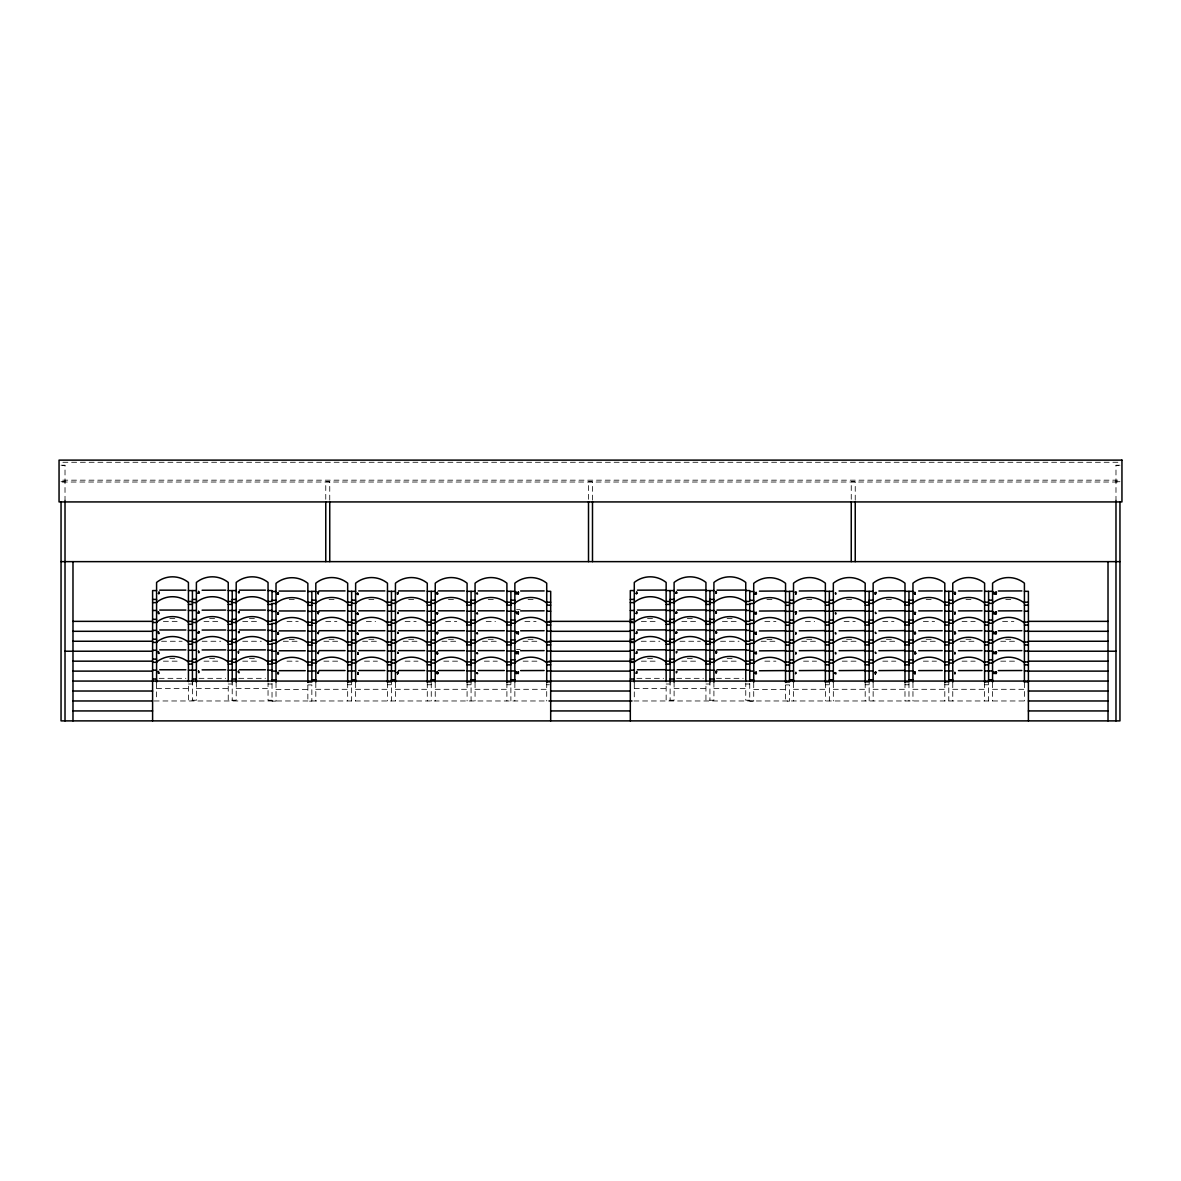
<?xml version="1.0" encoding="UTF-8"?>
<svg xmlns="http://www.w3.org/2000/svg" width="1181" height="1181" viewBox="0 0 1181 1181"><rect width="100%" height="100%" fill="white"/><g stroke="black" fill="none" stroke-linecap="round" stroke-linejoin="round"><path stroke-width="0.75" stroke-dasharray="5 3.75" d="M62.888 462.273L1118.112 462.273M61.043 465.225L65.014 465.225L65.014 499.873M1119.957 465.225L1115.986 465.225L1115.986 499.873M62.372 465.535L65.014 465.535M1115.986 465.535L1118.628 465.535M62.741 480.18L1118.259 480.18M61.043 481.715L65.014 481.715M1115.986 481.715L1119.957 481.715M62.372 482.025L1119.957 482.025M289.227 599.608L294.645 599.608M329.041 599.461L334.444 599.461M368.841 599.461L374.259 599.461M408.656 599.461L414.059 599.461M448.455 599.461L453.873 599.461M488.27 599.461L493.688 599.461M528.084 599.461L533.487 599.461M766.941 599.608L772.344 599.608M806.741 599.461L812.159 599.461M846.556 599.461L851.959 599.461M886.355 599.461L891.773 599.461M926.17 599.461L931.588 599.461M965.984 599.461L971.387 599.461M1005.784 599.461L1011.202 599.461M516.628 609.691L520.171 609.691M169.798 618.623L175.216 618.623M209.613 618.623L215.016 618.623M249.412 618.623L254.83 618.623M647.513 618.623L652.916 618.623M687.312 618.623L692.73 618.623M727.127 618.623L732.545 618.623M163.391 621.354L180.25 621.354M203.973 621.354L220.788 621.354M242.725 621.354L259.495 621.354M286.998 621.354L298.202 621.354M325.749 621.354L336.895 621.354M366.331 621.354L375.602 621.354M405.083 621.354L416.155 621.354M445.636 621.354L456.737 621.354M486.188 621.354L495.489 621.354M524.895 621.354L536.071 621.354M641.372 621.354L657.95 621.354M681.821 621.354L698.502 621.354M722.418 621.354L739.04 621.354M764.845 621.354L775.917 621.354M805.398 621.354L814.669 621.354M844.105 621.354L855.251 621.354M882.798 621.354L894.002 621.354M923.35 621.354L934.584 621.354M962.057 621.354L975.181 621.354M1002.595 621.354L1013.918 621.354M329.041 639.275L334.444 639.275M368.841 639.275L374.259 639.275M408.656 639.275L414.059 639.275M448.455 639.275L453.873 639.275M488.27 639.275L493.688 639.275M528.084 639.275L533.487 639.275M806.741 639.275L812.159 639.275M846.556 639.275L851.959 639.275M886.355 639.275L891.773 639.275M926.17 639.275L931.588 639.275M965.984 639.275L971.387 639.275M1005.784 639.275L1011.202 639.275M289.227 639.423L294.645 639.423M766.941 639.423L772.344 639.423M161.546 641.253L182.095 641.253M202.128 641.253L220.788 641.253M242.725 641.253L261.341 641.253M283.307 641.253L300.048 641.253M323.904 641.253L338.74 641.253M362.641 641.253L379.293 641.253M403.238 641.253L419.845 641.253M441.96 641.253L458.582 641.253M482.498 641.253L499.179 641.253M523.05 641.253L539.628 641.253M641.239 641.253L659.795 641.253M679.976 641.253L700.348 641.253M720.572 641.253L739.04 641.253M761.155 641.253L777.762 641.253M801.707 641.253L818.359 641.253M842.26 641.253L857.096 641.253M880.952 641.253L897.693 641.253M921.505 641.253L938.275 641.253M960.212 641.253L977.027 641.253M1000.75 641.253L1017.609 641.253M516.628 649.491L520.171 649.491M169.798 658.422L175.216 658.422M209.613 658.422L215.016 658.422M249.412 658.422L257.532 658.422M647.513 658.422L652.916 658.422M687.312 658.422L692.73 658.422M727.127 658.422L732.545 658.422M163.391 661.168L180.25 661.168M203.973 661.168L220.788 661.168M242.725 661.168L259.495 661.168M286.998 661.168L298.202 661.168M323.904 661.168L338.74 661.168M364.486 661.168L377.448 661.168M405.083 661.168L418 661.168M443.79 661.168L458.538 661.168M484.343 661.168L497.334 661.168M523.153 661.168L537.916 661.168M641.372 661.168L657.95 661.168M681.821 661.168L698.502 661.168M722.418 661.168L739.04 661.168M764.845 661.168L775.917 661.168M803.552 661.168L816.514 661.168M842.26 661.168L857.096 661.168M882.798 661.168L895.848 661.168M923.35 661.168L936.43 661.168M962.057 661.168L975.181 661.168M1000.75 661.168L1015.763 661.168M159.155 678.337L185.86 678.337M198.969 678.337L225.66 678.337M238.769 678.337L265.474 678.337M636.869 678.337L663.56 678.337M676.669 678.337L703.374 678.337M716.483 678.337L743.189 678.337M188.429 684.006L192.414 684.006M228.243 684.006L232.214 684.006M268.043 684.006L272.029 684.006M666.143 684.006L670.114 684.006M705.943 684.006L709.929 684.006M745.757 684.006L749.743 684.006M347.672 684.759L351.643 684.759M387.471 684.759L391.457 684.759M427.286 684.759L431.257 684.759M467.085 684.759L471.071 684.759M506.9 684.759L510.886 684.759M546.714 684.759L549.357 684.759M825.371 684.759L829.357 684.759M865.186 684.759L869.157 684.759M904.986 684.759L908.971 684.759M944.8 684.759L948.786 684.759M984.614 684.759L988.586 684.759M307.857 684.906L311.843 684.906L311.843 701.13L307.857 701.13L307.857 682.736M785.557 684.906L789.543 684.906L789.543 701.13L785.557 701.13L785.557 682.736M156.586 688.553L188.429 688.553M196.386 688.553L228.243 688.553M236.2 688.553L268.043 688.553M634.286 688.553L666.143 688.553M674.1 688.553L705.943 688.553M713.915 688.553L745.757 688.553M276.014 689.453L307.857 689.453M315.814 689.305L347.672 689.305M355.629 689.305L387.471 689.305M395.443 689.305L427.286 689.305M435.243 689.305L467.085 689.305M475.057 689.305L506.9 689.305M514.857 689.305L546.714 689.305M753.714 689.453L785.557 689.453M793.529 689.305L825.371 689.305M833.328 689.305L865.186 689.305M873.143 689.305L904.986 689.305M912.957 689.305L944.8 689.305M952.757 689.305L984.614 689.305M992.571 689.305L1024.414 689.305M272.029 700.23L268.043 700.23L268.043 683.238M749.743 700.23L745.757 700.23L745.757 683.238M154.165 700.968L547.143 700.968M633.857 700.968L1026.835 700.968M1024.414 682.721L1024.414 700.968M992.571 682.721L992.571 700.968M988.586 679.075L988.586 700.968M984.614 682.721L984.614 700.968M952.757 682.721L952.757 700.968M948.786 679.075L948.786 700.968M944.8 682.721L944.8 700.968M912.957 682.721L912.957 700.968M908.971 682.721L908.971 700.968M904.986 682.721L904.986 700.968M873.143 682.721L873.143 700.968M869.157 679.075L869.157 700.968M865.186 682.721L865.186 700.968M855.236 500.124L855.236 481.715L851.25 481.715L851.25 500.124M833.328 682.721L833.328 700.968M829.357 679.075L829.357 700.968M825.371 682.721L825.371 700.968M793.529 682.721L793.529 700.968M753.714 682.736L753.714 701.13L749.743 701.13L749.743 682.884M713.915 682.219L713.915 700.23L705.943 700.23L705.943 683.238M709.929 680.153L709.929 700.23M674.1 682.219L674.1 700.23L666.143 700.23L666.143 683.238M670.114 680.153L670.114 700.23M634.286 683.105L634.286 700.23M592.493 500.124L592.493 481.715L588.507 481.715L588.507 500.124M546.714 682.721L546.714 700.968M514.857 682.721L514.857 700.968M510.886 679.075L510.886 700.968M506.9 682.721L506.9 700.968M475.057 682.721L475.057 700.968M471.071 679.075L471.071 700.968M467.085 682.721L467.085 700.968M435.243 682.721L435.243 700.968M431.257 682.721L431.257 700.968M427.286 682.721L427.286 700.968M395.443 682.721L395.443 700.968M391.457 679.075L391.457 700.968M387.471 682.721L387.471 700.968M355.629 682.721L355.629 700.968M351.643 679.075L351.643 700.968M347.672 682.721L347.672 700.968M329.75 500.124L329.75 481.715L325.764 481.715L325.764 500.124M315.814 682.721L315.814 700.968M276.014 682.736L276.014 701.13L272.029 701.13L272.029 682.884M236.2 682.219L236.2 700.23L228.243 700.23L228.243 683.238M232.214 680.153L232.214 700.23M196.386 682.219L196.386 700.23L188.429 700.23L188.429 683.238M192.414 680.153L192.414 700.23M156.586 683.105L156.586 700.23"/><path stroke-width="1.5" d="M357.681 672.712L357.799 674.336L357.828 672.373M238.547 652.857L238.444 651.159L238.4 653.123M358.005 654.2L357.799 653.359M358.005 674.1L358.197 673.2L357.902 674.336M518.341 673.421L518.429 671.649M996.114 653.418C993.251 652.148 998.506 651.632 995.79 653.492M995.745 671.959C998.654 673.391 993.191 673.259 996.129 671.959M437.162 592.611L438.048 593.748L437.206 594.087M437.162 612.511C439.745 614.725 435.169 611.153 437.221 614.15M914.965 632.219L914.965 632.972M914.965 652.133L914.965 652.872M914.965 672.033L914.965 672.771M238.326 672.078L238.99 672.845L238.562 671.399M716.026 672.078L715.981 672.875M915.142 594.043C914.581 589.216 913.991 596.213 914.965 593.305M754.836 673.406L755.456 672.535L755.456 673.495M437.162 593.467L437.25 592.272L437.221 594.25M437.162 613.367L437.206 613.987M437.162 633.267L437.162 633.754M437.162 653.182L437.162 653.654M437.162 673.081L437.162 673.569M914.965 613.219L914.965 614.002M914.965 633.119L914.965 633.917M914.965 653.019L914.965 653.816M914.965 672.919L914.965 673.716M158.475 593.526L159.051 591.799L159.081 593.526M277.845 633.946L278.229 632.219L278.45 633.946M636.19 593.526L636.766 591.799L636.78 593.526M636.19 613.441L636.766 611.699L636.943 613.544L636.16 613.456M636.19 633.341L636.766 631.614L636.943 633.459L636.16 633.356M636.19 653.241L636.766 651.513L636.943 653.359L636.16 653.27M636.19 673.155L636.766 671.413L636.943 673.259L636.16 673.17M755.545 633.946L756.106 632.219M994.609 593.792L993.782 593.91L993.767 592.094L994.52 593.763M994.668 613.81L993.782 613.81L993.812 611.979L994.52 613.662M636.16 593.718L636.869 593.571M755.53 634.138L756.298 634.005M954.824 594.058C952.727 591.991 957.186 591.961 954.942 594.205M954.824 613.958C954.706 613.175 954.13 613.057 955.03 612.289M518.179 612.053L518.282 613.869L518.429 611.935M518.37 613.677L518.179 611.906L518.179 613.869M518.179 631.953L518.282 633.784L518.429 631.835M518.179 651.853L518.282 653.684L518.429 651.75M716.232 593.202L716.232 591.651M277.756 593.128L277.151 593.866L277.756 592.921M277.756 612.821L277.756 613.78M277.756 632.721L277.756 633.695M277.756 652.635L277.756 653.595M277.756 672.535L277.756 673.362M795.566 673.583C796.26 674.071 795.846 670.188 795.566 673.672M955.016 633.843C954.883 629.945 953.953 634.876 955.03 632.204M835.469 592.921C836.266 595.933 835.188 592.936 835.646 592.744M835.469 612.821C836.237 615.832 835.262 612.88 835.646 612.659M835.469 632.736C836.34 635.865 835.041 632.691 835.543 632.558M835.469 652.635C836.222 655.957 835.085 652.443 835.646 652.458M518.341 633.606L518.179 631.805L518.179 633.784M398.248 592.478L397.096 593.01L398.292 592.434M875.948 592.478L874.796 593.01L876.051 592.404M716.173 613.146L716.188 611.522M716.173 633.046L716.188 631.422M914.965 592.419L914.965 593.157M795.787 594.073C795.994 591.799 795.61 594.25 795.787 594.235M795.787 613.972C795.964 611.669 795.654 614.238 795.787 614.135M795.787 633.887C795.787 630.27 796.038 634.138 795.787 634.049M795.787 653.787C795.684 650.273 796.112 653.934 795.787 653.949M518.429 593.94L518.429 592.035L518.179 593.822M477.272 593.128C478.659 595.696 475.028 592.36 477.272 593.29M477.272 613.042C478.704 615.493 475.057 612.481 477.272 613.205M477.272 632.942C478.704 635.378 475.042 632.425 477.272 633.105M477.272 652.842C478.925 655.115 474.969 652.517 477.272 653.004M477.272 672.757C478.866 675.045 475.013 672.402 477.272 672.919M357.799 593.659L358.374 594.574L357.799 593.807M357.799 613.559L358.374 614.474L357.799 613.721M357.799 633.459L358.374 634.374L357.799 633.621M715.981 653.123L716.188 651.336M518.282 653.536L518.179 651.72L518.179 653.684M955.03 592.39L954.691 594.191L954.868 592.227M954.824 653.772C954.189 653.536 955.267 650.51 954.942 653.92M954.824 673.672C954.204 673.657 955.222 670.306 954.942 673.82M357.902 654.289L357.799 653.521M198.497 591.548C198.511 590.751 199.19 594.013 198.629 591.401M198.497 611.448C198.511 610.651 199.19 613.913 198.629 611.3M198.497 651.262C198.629 650.82 198.999 655.248 198.629 651.115M198.497 671.162C198.541 670.823 199.087 675.074 198.629 671.015M715.981 671.207L716.823 671.561L716.173 673.037M277.815 633.961L278.539 633.976M158.461 593.556L159.095 593.556M715.981 591.445C716.587 591.637 716.527 593.231 715.981 593.408M715.981 611.359C716.513 611.61 716.542 612.939 715.981 613.323M715.981 631.259L716.852 632.676L715.863 633.06M715.981 651.159C714.83 651.75 718.299 651.218 716.173 653.123M238.311 671.959L238.4 671.059M716.011 671.959L716.114 671.207M518.179 592.006L518.179 593.969L518.37 592.198M518.179 671.62L518.179 673.583M954.942 614.105L954.971 612.142M437.25 632.086C439.923 635.629 435.464 630.078 437.221 634.049M437.25 651.986L437.25 653.964L438.048 653.462L436.881 652.074L437.221 653.964M437.354 671.9C440.129 677.112 435.494 668.003 437.221 673.864M914.965 651.986L914.935 653.964M915.098 594.25L915.172 592.611M915.098 614.15L915.541 612.334L914.537 614.076L914.581 612.26L914.965 613.057M915.098 673.864L915.054 671.9M666.143 590.072L637.415 590.16M705.943 590.072L677.215 590.16M745.757 590.072L717.029 590.16M785.557 590.972L759.442 591.135M825.371 590.81L799.257 590.987M865.186 590.81L839.056 590.987M904.986 590.81L878.871 590.987M666.143 609.972L637.415 610.06M705.943 609.972L677.215 610.06M745.757 609.972L717.029 610.06M785.557 610.872L759.442 611.035M825.371 610.725L799.257 610.887M865.186 610.725L833.328 610.725M904.986 610.725L878.871 610.887M666.143 629.872L637.415 629.975M705.943 629.872L677.215 629.975M745.757 629.872L717.029 629.975M785.557 630.772L759.442 630.949M825.371 630.624L799.257 630.802M865.186 630.624L839.056 630.802M904.986 630.624L878.871 630.802M666.143 649.786L637.415 649.875M705.943 649.786L677.215 649.875M745.757 649.786L717.029 649.875M785.557 650.672L759.442 650.849M825.371 650.524L799.257 650.701M865.186 650.524L839.056 650.701M904.986 650.524L878.871 650.701M666.143 669.686L637.415 669.775M705.943 669.686L677.215 669.775M745.757 669.686L717.029 669.775M785.557 670.587L759.442 670.749M825.371 670.439L799.257 670.601M865.186 670.439L839.056 670.601M904.986 670.439L878.871 670.601M185.83 590.16L159.701 590.16M225.645 590.16L202.113 590.234M265.459 590.16L239.33 590.16M305.259 591.061L279.129 591.061M345.073 590.913L318.944 590.913M384.873 590.913L358.744 590.913M424.688 590.913L398.558 590.913M464.502 590.913L438.372 590.913M504.302 590.913L478.172 590.913M544.116 590.913L520.585 590.987M185.83 610.06L159.701 610.06M225.645 610.06L202.113 610.149M265.459 610.06L239.33 610.06M942.202 590.913L918.685 590.987M305.259 610.961L279.129 610.961M982.016 590.913L958.485 590.987M345.073 610.813L318.944 610.813M1021.831 590.913L998.299 590.987M384.873 610.813L358.744 610.813M424.688 610.813L398.558 610.813M464.502 610.813L438.372 610.813M504.302 610.813L478.172 610.813M544.116 610.813L520.585 610.887M185.83 629.975L159.701 629.975M225.645 629.975L202.113 630.049M265.459 629.975L239.33 629.975M942.202 610.813L918.685 610.887M305.259 630.875L279.129 630.875M982.016 610.813L958.485 610.887M345.073 630.713L318.944 630.713M1021.831 610.813L998.299 610.887M384.873 630.713L358.744 630.713M424.688 630.713L398.558 630.713M464.502 630.713L438.372 630.713M504.302 630.713L478.172 630.713M544.116 630.713L520.585 630.802M185.83 649.875L159.701 649.875M225.645 649.875L202.113 649.949M265.459 649.875L239.33 649.875M942.202 630.713L918.685 630.802M305.259 650.775L279.129 650.775M982.016 630.713L958.485 630.802M345.073 650.628L318.944 650.628M1021.831 630.713L998.299 630.802M384.873 650.628L358.744 650.628M424.688 650.628L398.558 650.628M464.502 650.628L438.372 650.628M504.302 650.628L478.172 650.628M544.116 650.628L520.585 650.701M185.83 669.775L159.701 669.775M225.645 669.775L202.113 669.863M265.459 669.775L239.33 669.775M942.202 650.628L918.685 650.701M305.259 670.675L279.129 670.675M982.016 650.628L958.485 650.701M345.073 670.528L318.944 670.528M1021.831 650.628L998.299 650.701M384.873 670.528L358.744 670.528M424.688 670.528L398.558 670.528M464.502 670.528L438.372 670.528M504.302 670.528L478.172 670.528M544.116 670.528L520.585 670.601M942.202 670.528L918.685 670.601M982.016 670.528L958.485 670.601M1021.831 670.528L998.299 670.601M61.043 561.639L1119.957 561.639M156.586 590.574L152.6 590.574L152.6 720.882M188.429 590.574L196.386 590.574M228.243 590.574L236.2 590.574M268.043 590.574L272.029 590.574L272.029 601.454L268.043 601.454M634.286 590.574L630.314 590.574L630.314 720.882M666.143 590.574L674.1 590.574M705.943 590.574L713.915 590.574M745.757 590.574L749.743 590.574L749.743 601.454L745.757 601.454M315.814 591.327L311.843 591.327L311.843 650.451M347.672 591.327L355.629 591.327M387.471 591.327L395.443 591.327M427.286 591.327L435.243 591.327M467.085 591.327L475.057 591.327M506.9 591.327L514.857 591.327M546.714 591.327L550.686 591.327L550.686 720.882M793.529 591.327L789.543 591.327L789.543 650.451M825.371 591.327L833.328 591.327M865.186 591.327L873.143 591.327M904.986 591.327L912.957 591.327M944.8 591.327L952.757 591.327M984.614 591.327L992.571 591.327M1024.414 591.327L1028.4 591.327L1028.4 720.882M272.029 591.474L276.014 591.474M307.857 591.474L311.843 591.474M749.743 591.474L753.714 591.474M785.557 591.474L789.543 591.474M756.106 592.404C753.788 594.028 757.597 595.682 756.12 592.419M152.6 599.417L156.586 599.417M192.414 599.417L196.386 599.417M232.214 599.417L236.2 599.417M630.314 599.417L634.286 599.417M670.114 599.417L674.1 599.417M709.929 599.417L713.915 599.417M311.843 600.169L315.814 600.169M351.643 600.169L355.629 600.169M391.457 600.169L395.443 600.169M431.257 600.169L435.243 600.169M471.071 600.169L475.057 600.169M510.886 600.169L514.857 600.169M789.543 600.169L793.529 600.169M829.357 600.169L833.328 600.169M869.157 600.169L873.143 600.169M908.971 600.169L912.957 600.169M948.786 600.169L952.757 600.169M988.586 600.169L992.571 600.169M272.029 600.317L276.014 600.317M749.743 600.317L753.714 600.317M188.429 601.454L192.414 601.454M228.243 601.454L232.214 601.454M666.143 601.454L670.114 601.454M705.943 601.454L709.929 601.454M307.857 602.354L311.843 602.354M347.672 602.207L351.643 602.207M387.471 602.207L391.457 602.207M427.286 602.207L431.257 602.207M467.085 602.207L471.071 602.207M506.9 602.207L510.886 602.207M546.714 602.207L550.686 602.207M785.557 602.354L789.543 602.354M825.371 602.207L829.357 602.207M865.186 602.207L869.157 602.207M904.986 602.207L908.971 602.207M944.8 602.207L948.786 602.207M984.614 602.207L988.586 602.207M1024.414 602.207L1028.4 602.207M152.6 602.605L156.586 602.605M192.414 602.605L196.386 602.605M232.214 602.605L236.2 602.605M630.314 602.605L634.286 602.605M670.114 602.605L674.1 602.605M709.929 602.605L713.915 602.605M311.843 603.358L315.814 603.358M351.643 603.358L355.629 603.358M391.457 603.358L395.443 603.358M431.257 603.358L435.243 603.358M471.071 603.358L475.057 603.358M510.886 603.358L514.857 603.358M789.543 603.358L793.529 603.358M829.357 603.358L833.328 603.358M869.157 603.358L873.143 603.358M908.971 603.358L912.957 603.358M948.786 603.358L952.757 603.358M988.586 603.358L992.571 603.358M276.014 603.506L272.029 603.506L272.029 621.354L268.043 621.354M753.714 603.506L749.743 603.506L749.743 621.354L745.757 621.354M188.429 604.392L192.414 604.392M228.243 604.392L232.214 604.392M268.043 604.392L272.029 604.392M666.143 604.392L670.114 604.392M705.943 604.392L709.929 604.392M745.757 604.392L749.743 604.392M307.857 605.292L311.843 605.292M347.672 605.144L351.643 605.144M387.471 605.144L391.457 605.144M427.286 605.144L431.257 605.144M467.085 605.144L471.071 605.144M506.9 605.144L510.886 605.144M546.714 605.144L550.686 605.144M785.557 605.292L789.543 605.292M825.371 605.144L829.357 605.144M865.186 605.144L869.157 605.144M904.986 605.144L908.971 605.144M944.8 605.144L948.786 605.144M984.614 605.144L988.586 605.144M1024.414 605.144L1028.4 605.144M152.6 610.474L156.586 610.474M188.429 610.474L196.386 610.474M228.243 610.474L236.2 610.474M268.043 610.474L272.029 610.474M630.314 610.474L634.286 610.474M666.143 610.474L674.1 610.474M705.943 610.474L713.915 610.474M745.757 610.474L749.743 610.474M311.843 611.227L315.814 611.227M347.672 611.227L355.629 611.227M387.471 611.227L395.443 611.227M427.286 611.227L435.243 611.227M467.085 611.227L475.057 611.227M506.9 611.227L514.857 611.227M546.714 611.227L550.686 611.227M789.543 611.227L793.529 611.227M825.371 611.227L833.328 611.227M865.186 611.227L873.143 611.227M904.986 611.227L912.957 611.227M944.8 611.227L952.757 611.227M984.614 611.227L992.571 611.227M1024.414 611.227L1028.4 611.227M272.029 611.374L276.014 611.374M307.857 611.374L311.843 611.374M749.743 611.374L753.714 611.374M785.557 611.374L789.543 611.374M756.106 612.319C753.995 613.5 757.434 615.862 756.12 612.319M152.6 619.331L156.586 619.331M192.414 619.331L196.386 619.331M232.214 619.331L236.2 619.331M630.314 619.331L634.286 619.331M670.114 619.331L674.1 619.331M709.929 619.331L713.915 619.331M311.843 620.069L315.814 620.069M351.643 620.069L355.629 620.069M391.457 620.069L395.443 620.069M431.257 620.069L435.243 620.069M471.071 620.069L475.057 620.069M510.886 620.069L514.857 620.069M789.543 620.069L793.529 620.069M829.357 620.069L833.328 620.069M869.157 620.069L873.143 620.069M908.971 620.069L912.957 620.069M948.786 620.069L952.757 620.069M988.586 620.069L992.571 620.069M272.029 620.217L276.014 620.217M749.743 620.217L753.714 620.217M72.986 621.354L152.6 621.354M188.429 621.354L192.414 621.354M228.243 621.354L232.214 621.354M548.988 621.354L632.012 621.354M666.143 621.354L670.114 621.354M705.943 621.354L709.929 621.354M1028.4 621.354L1108.014 621.354M307.857 622.254L311.843 622.254M347.672 622.107L351.643 622.107M387.471 622.107L391.457 622.107M427.286 622.107L431.257 622.107M467.085 622.107L471.071 622.107M506.9 622.107L510.886 622.107M546.714 622.107L550.686 622.107M785.557 622.254L789.543 622.254M825.371 622.107L829.357 622.107M865.186 622.107L869.157 622.107M904.986 622.107L908.971 622.107M944.8 622.107L948.786 622.107M984.614 622.107L988.586 622.107M1024.414 622.107L1028.4 622.107M152.6 622.505L156.586 622.505M192.414 622.505L196.386 622.505M232.214 622.505L236.2 622.505M630.314 622.505L634.286 622.505M670.114 622.505L674.1 622.505M709.929 622.505L713.915 622.505M311.843 623.258L315.814 623.258M351.643 623.258L355.629 623.258M391.457 623.258L395.443 623.258M431.257 623.258L435.243 623.258M471.071 623.258L475.057 623.258M510.886 623.258L514.857 623.258M789.543 623.258L793.529 623.258M829.357 623.258L833.328 623.258M869.157 623.258L873.143 623.258M908.971 623.258L912.957 623.258M948.786 623.258L952.757 623.258M988.586 623.258L992.571 623.258M276.014 623.406L272.029 623.406L272.029 641.268L268.043 641.268M753.714 623.406L749.743 623.406L749.743 641.268L745.757 641.268M188.429 624.291L192.414 624.291M228.243 624.291L232.214 624.291M268.043 624.291L272.029 624.291M666.143 624.291L670.114 624.291M705.943 624.291L709.929 624.291M745.757 624.291L749.743 624.291M307.857 625.192L311.843 625.192M347.672 625.044L351.643 625.044M387.471 625.044L391.457 625.044M427.286 625.044L431.257 625.044M467.085 625.044L471.071 625.044M506.9 625.044L510.886 625.044M546.714 625.044L550.686 625.044M785.557 625.192L789.543 625.192M825.371 625.044L829.357 625.044M865.186 625.044L869.157 625.044M904.986 625.044L908.971 625.044M944.8 625.044L948.786 625.044M984.614 625.044L988.586 625.044M1024.414 625.044L1028.4 625.044M152.6 630.388L156.586 630.388M188.429 630.388L196.386 630.388M228.243 630.388L236.2 630.388M268.043 630.388L272.029 630.388M630.314 630.388L634.286 630.388M666.143 630.388L674.1 630.388M705.943 630.388L713.915 630.388M745.757 630.388L749.743 630.388M311.843 631.126L315.814 631.126M347.672 631.126L355.629 631.126M387.471 631.126L395.443 631.126M427.286 631.126L435.243 631.126M467.085 631.126L475.057 631.126M506.9 631.126L514.857 631.126M546.714 631.126L550.686 631.126M789.543 631.126L793.529 631.126M825.371 631.126L833.328 631.126M865.186 631.126L873.143 631.126M904.986 631.126L912.957 631.126M944.8 631.126L952.757 631.126M984.614 631.126L992.571 631.126M1024.414 631.126L1028.4 631.126M72.986 631.304L152.6 631.304M272.029 631.274L276.014 631.274M307.857 631.274L311.843 631.274M550.686 631.304L630.314 631.304M749.743 631.274L753.714 631.274M785.557 631.274L789.543 631.274M1028.4 631.304L1108.014 631.304M152.6 639.231L156.586 639.231M192.414 639.231L196.386 639.231M232.214 639.231L236.2 639.231M630.314 639.231L634.286 639.231M670.114 639.231L674.1 639.231M709.929 639.231L713.915 639.231M311.843 639.969L315.814 639.969M351.643 639.969L355.629 639.969M391.457 639.969L395.443 639.969M431.257 639.969L435.243 639.969M471.071 639.969L475.057 639.969M510.886 639.969L514.857 639.969M789.543 639.969L793.529 639.969M829.357 639.969L833.328 639.969M869.157 639.969L873.143 639.969M908.971 639.969L912.957 639.969M948.786 639.969L952.757 639.969M988.586 639.969L992.571 639.969M272.029 640.132L276.014 640.132M749.743 640.132L753.714 640.132M72.986 641.253L152.6 641.253M188.429 641.268L192.414 641.268M228.243 641.268L232.214 641.268M548.988 641.253L632.012 641.253M666.143 641.268L670.114 641.268M705.943 641.268L709.929 641.268M1028.4 641.253L1108.014 641.253M347.672 642.006L351.643 642.006M387.471 642.006L391.457 642.006M427.286 642.006L431.257 642.006M467.085 642.006L471.071 642.006M506.9 642.006L510.886 642.006M546.714 642.006L550.686 642.006M825.371 642.006L829.357 642.006M865.186 642.006L869.157 642.006M904.986 642.006L908.971 642.006M944.8 642.006L948.786 642.006M984.614 642.006L988.586 642.006M1024.414 642.006L1028.4 642.006M307.857 642.154L311.843 642.154M785.557 642.154L789.543 642.154M152.6 642.42L156.586 642.42M192.414 642.42L196.386 642.42M232.214 642.42L236.2 642.42M630.314 642.42L634.286 642.42M670.114 642.42L674.1 642.42M709.929 642.42L713.915 642.42M311.843 643.158L315.814 643.158M351.643 643.158L355.629 643.158M391.457 643.158L395.443 643.158M431.257 643.158L435.243 643.158M471.071 643.158L475.057 643.158M510.886 643.158L514.857 643.158M789.543 643.158L793.529 643.158M829.357 643.158L833.328 643.158M869.157 643.158L873.143 643.158M908.971 643.158L912.957 643.158M948.786 643.158L952.757 643.158M988.586 643.158L992.571 643.158M276.014 643.305L272.029 643.305L272.029 681.068M753.714 643.305L749.743 643.305L749.743 681.068M188.429 644.206L192.414 644.206M228.243 644.206L232.214 644.206M268.043 644.206L272.029 644.206M666.143 644.206L670.114 644.206M705.943 644.206L709.929 644.206M745.757 644.206L749.743 644.206M347.672 644.944L351.643 644.944M387.471 644.944L391.457 644.944M427.286 644.944L431.257 644.944M467.085 644.944L471.071 644.944M506.9 644.944L510.886 644.944M546.714 644.944L550.686 644.944M825.371 644.944L829.357 644.944M865.186 644.944L869.157 644.944M904.986 644.944L908.971 644.944M944.8 644.944L948.786 644.944M984.614 644.944L988.586 644.944M1024.414 644.944L1028.4 644.944M307.857 645.092L311.843 645.092M785.557 645.092L789.543 645.092M152.6 650.288L156.586 650.288M188.429 650.288L196.386 650.288M228.243 650.288L236.2 650.288M268.043 650.288L272.029 650.288M630.314 650.288L634.286 650.288M666.143 650.288L674.1 650.288M705.943 650.288L713.915 650.288M745.757 650.288L749.743 650.288M315.814 651.041L311.843 651.041L311.843 681.968L307.857 681.968M347.672 651.041L355.629 651.041M387.471 651.041L395.443 651.041M427.286 651.041L435.243 651.041M467.085 651.041L475.057 651.041M506.9 651.041L514.857 651.041M546.714 651.041L550.686 651.041M793.529 651.041L789.543 651.041L789.543 681.968L785.557 681.968M825.371 651.041L833.328 651.041M865.186 651.041L873.143 651.041M904.986 651.041L912.957 651.041M944.8 651.041L952.757 651.041M984.614 651.041L992.571 651.041M1024.414 651.041L1028.4 651.041M65.014 651.218L152.6 651.218M272.029 651.189L276.014 651.189M307.857 651.189L311.843 651.189M550.686 651.218L630.314 651.218M749.743 651.189L753.714 651.189M785.557 651.189L789.543 651.189M1028.4 651.218L1115.986 651.218M756.106 652.119C753.758 653.595 757.567 655.47 756.135 652.192M152.6 659.131L156.586 659.131M192.414 659.131L196.386 659.131M232.214 659.131L236.2 659.131M630.314 659.131L634.286 659.131M670.114 659.131L674.1 659.131M709.929 659.131L713.915 659.131M311.843 659.884L315.814 659.884M351.643 659.884L355.629 659.884M391.457 659.884L395.443 659.884M431.257 659.884L435.243 659.884M471.071 659.884L475.057 659.884M510.886 659.884L514.857 659.884M789.543 659.884L793.529 659.884M829.357 659.884L833.328 659.884M869.157 659.884L873.143 659.884M908.971 659.884L912.957 659.884M948.786 659.884L952.757 659.884M988.586 659.884L992.571 659.884M272.029 660.031L276.014 660.031M749.743 660.031L753.714 660.031M72.986 661.168L152.6 661.168M188.429 661.168L192.414 661.168M228.243 661.168L232.214 661.168M268.043 661.168L272.029 661.168M548.988 661.168L632.012 661.168M666.143 661.168L670.114 661.168M705.943 661.168L709.929 661.168M745.757 661.168L749.743 661.168M1028.4 661.168L1108.014 661.168M347.672 661.921L351.643 661.921M387.471 661.921L391.457 661.921M427.286 661.921L431.257 661.921M467.085 661.921L471.071 661.921M506.9 661.921L510.886 661.921M546.714 661.921L550.686 661.921M825.371 661.921L829.357 661.921M865.186 661.921L869.157 661.921M904.986 661.921L908.971 661.921M944.8 661.921L948.786 661.921M984.614 661.921L988.586 661.921M1024.414 661.921L1028.4 661.921M307.857 662.069L311.843 662.069M785.557 662.069L789.543 662.069M152.6 662.32L156.586 662.32M192.414 662.32L196.386 662.32M232.214 662.32L236.2 662.32M630.314 662.32L634.286 662.32M670.114 662.32L674.1 662.32M709.929 662.32L713.915 662.32M311.843 663.072L315.814 663.072M351.643 663.072L355.629 663.072M391.457 663.072L395.443 663.072M431.257 663.072L435.243 663.072M471.071 663.072L475.057 663.072M510.886 663.072L514.857 663.072M789.543 663.072L793.529 663.072M829.357 663.072L833.328 663.072M869.157 663.072L873.143 663.072M908.971 663.072L912.957 663.072M948.786 663.072L952.757 663.072M988.586 663.072L992.571 663.072M272.029 663.22L276.014 663.22M749.743 663.22L753.714 663.22M188.429 664.106L192.414 664.106M228.243 664.106L232.214 664.106M268.043 664.106L272.029 664.106M666.143 664.106L670.114 664.106M705.943 664.106L709.929 664.106M745.757 664.106L749.743 664.106M347.672 664.859L351.643 664.859M387.471 664.859L391.457 664.859M427.286 664.859L431.257 664.859M467.085 664.859L471.071 664.859M506.9 664.859L510.886 664.859M546.714 664.859L550.686 664.859M825.371 664.859L829.357 664.859M865.186 664.859L869.157 664.859M904.986 664.859L908.971 664.859M944.8 664.859L948.786 664.859M984.614 664.859L988.586 664.859M1024.414 664.859L1028.4 664.859M307.857 665.006L311.843 665.006M785.557 665.006L789.543 665.006M152.6 670.188L156.586 670.188M188.429 670.188L196.386 670.188M228.243 670.188L236.2 670.188M268.043 670.188L272.029 670.188M630.314 670.188L634.286 670.188M666.143 670.188L674.1 670.188M705.943 670.188L713.915 670.188M745.757 670.188L749.743 670.188M311.843 670.941L315.814 670.941M347.672 670.941L355.629 670.941M387.471 670.941L395.443 670.941M427.286 670.941L435.243 670.941M467.085 670.941L475.057 670.941M506.9 670.941L514.857 670.941M546.714 670.941L550.686 670.941M789.543 670.941L793.529 670.941M825.371 670.941L833.328 670.941M865.186 670.941L873.143 670.941M904.986 670.941L912.957 670.941M944.8 670.941L952.757 670.941M984.614 670.941L992.571 670.941M1024.414 670.941L1028.4 670.941M72.986 671.118L152.6 671.118M272.029 671.088L276.014 671.088M307.857 671.088L311.843 671.088M550.686 671.118L630.314 671.118M749.743 671.088L753.714 671.088M785.557 671.088L789.543 671.088M1028.4 671.118L1108.014 671.118M756.106 672.033C753.758 673.51 757.567 675.384 756.135 672.092M152.6 679.031L156.586 679.031M192.414 679.031L196.386 679.031M232.214 679.031L236.2 679.031M630.314 679.031L634.286 679.031M670.114 679.031L674.1 679.031M709.929 679.031L713.915 679.031M311.843 679.784L315.814 679.784M351.643 679.784L355.629 679.784M391.457 679.784L395.443 679.784M431.257 679.784L435.243 679.784M471.071 679.784L475.057 679.784M510.886 679.784L514.857 679.784M789.543 679.784L793.529 679.784M829.357 679.784L833.328 679.784M869.157 679.784L873.143 679.784M908.971 679.784L912.957 679.784M948.786 679.784L952.757 679.784M988.586 679.784L992.571 679.784M272.029 679.931L276.014 679.931M749.743 679.931L753.714 679.931M72.986 681.068L1108.014 681.068M347.672 681.821L351.643 681.821L351.643 631.126M387.471 681.821L391.457 681.821L391.457 631.126M427.286 681.821L431.257 681.821L431.257 631.126M467.085 681.821L471.071 681.821L471.071 631.126M506.9 681.821L510.886 681.821L510.886 631.126M546.714 681.821L550.686 681.821M825.371 681.821L829.357 681.821L829.357 631.126M865.186 681.821L869.157 681.821L869.157 631.126M904.986 681.821L908.971 681.821L908.971 631.126M944.8 681.821L948.786 681.821L948.786 631.126M984.614 681.821L988.586 681.821L988.586 631.126M1024.414 681.821L1028.4 681.821M72.986 691.018L152.6 691.018M550.686 691.018L630.314 691.018M1028.4 691.018L1108.014 691.018M72.986 700.968L152.6 700.968M548.988 700.968L632.012 700.968M1028.4 700.968L1108.014 700.968M72.986 710.932L152.6 710.932M550.686 710.932L630.314 710.932M1028.4 710.932L1108.014 710.932M914.935 634.049C912.928 630.58 917.165 635.614 915.054 632.086M954.691 633.99L955.665 633.267L954.971 632.042M357.799 654.289L357.828 652.458L357.71 654.244M994.55 633.592L993.782 633.71L993.812 631.879L994.52 633.562M994.55 653.492L993.782 653.624L993.812 651.779L994.52 653.477M994.55 673.391L993.782 673.524L993.812 671.694L994.52 673.377M437.206 593.128L437.354 592.419M756.135 633.872L756.135 632.293M1119.957 501.925L1119.957 720.882L61.043 720.882L61.043 501.925M1115.986 500.464L1115.986 720.882M1108.014 561.639L1108.014 720.882M1024.414 682.352L1024.414 583.178A25.377 25.377 0 0 0 992.571 583.178L992.571 682.175M988.586 591.327L988.586 630.447M984.614 682.352L984.614 583.178A25.377 25.377 0 0 0 952.757 583.178L952.757 682.175M948.786 591.327L948.786 630.447M944.8 682.352L944.8 583.178A25.377 25.377 0 0 0 912.957 583.178L912.957 682.175M908.971 591.327L908.971 630.447M904.986 682.352L904.986 583.178A25.377 25.377 0 0 0 873.143 583.178L873.143 682.175M869.157 591.327L869.157 630.447M865.186 682.352L865.186 583.178A25.377 25.377 0 0 0 833.328 583.178L833.328 682.175M855.236 501.689L855.236 561.639M851.25 501.689L851.25 561.639M829.357 591.327L829.357 630.447M825.371 682.352L825.371 583.178A25.377 25.377 0 0 0 793.529 583.178L793.529 682.175M785.557 682.5L785.557 583.325A25.377 25.377 0 0 0 753.714 583.325L753.714 682.323M745.757 681.599L745.757 582.44A25.377 25.377 0 0 0 713.915 582.44L713.915 682.219M709.929 590.574L709.929 669.524M709.929 670.188L709.929 682.219M705.943 681.599L705.943 582.44A25.377 25.377 0 0 0 674.1 582.44L674.1 682.219M670.114 590.574L670.114 669.524M670.114 670.188L670.114 682.219M666.143 681.599L666.143 582.44A25.377 25.377 0 0 0 634.286 582.44L634.286 682.219M592.493 501.689L592.493 561.639M588.507 501.689L588.507 561.639M546.714 682.352L546.714 583.178A25.377 25.377 0 0 0 514.857 583.178L514.857 682.175M510.886 591.327L510.886 630.447M506.9 682.352L506.9 583.178A25.377 25.377 0 0 0 475.057 583.178L475.057 682.175M471.071 591.327L471.071 630.447M467.085 682.352L467.085 583.178A25.377 25.377 0 0 0 435.243 583.178L435.243 682.175M431.257 591.327L431.257 630.447M427.286 682.352L427.286 583.178A25.377 25.377 0 0 0 395.443 583.178L395.443 682.175M391.457 591.327L391.457 630.447M387.471 682.352L387.471 583.178A25.377 25.377 0 0 0 355.629 583.178L355.629 682.175M351.643 591.327L351.643 630.447M347.672 682.352L347.672 583.178A25.377 25.377 0 0 0 315.814 583.178L315.814 682.175M329.75 501.689L329.75 561.639M325.764 501.689L325.764 561.639M307.857 682.5L307.857 583.325A25.377 25.377 0 0 0 276.014 583.325L276.014 682.323M268.043 681.599L268.043 582.44A25.377 25.377 0 0 0 236.2 582.44L236.2 682.219M232.214 590.574L232.214 669.524M232.214 670.188L232.214 682.219M228.243 681.599L228.243 582.44A25.377 25.377 0 0 0 196.386 582.44L196.386 682.219M192.414 590.574L192.414 669.524M192.414 670.188L192.414 682.219M188.429 681.599L188.429 582.44A25.377 25.377 0 0 0 156.586 582.44L156.586 682.219M72.986 561.639L72.986 720.882M65.014 500.464L65.014 720.882M873.143 603.092A25.377 25.377 0 0 1 904.986 603.092M634.286 602.34A25.377 25.377 0 0 1 666.143 602.34M674.1 602.34A25.377 25.377 0 0 1 705.943 602.34M713.915 602.34A25.377 25.377 0 0 1 745.757 602.34M753.714 603.24A25.377 25.377 0 0 1 785.557 603.24M912.957 603.092A25.377 25.377 0 0 1 944.8 603.092M793.529 603.092A25.377 25.377 0 0 1 825.371 603.092M952.757 603.092A25.377 25.377 0 0 1 984.614 603.092M833.328 603.092A25.377 25.377 0 0 1 865.186 603.092M992.571 603.092A25.377 25.377 0 0 1 1024.414 603.092M873.143 622.992A25.377 25.377 0 0 1 904.986 622.992M634.286 622.239A25.377 25.377 0 0 1 666.143 622.239M674.1 622.239A25.377 25.377 0 0 1 705.943 622.239M713.915 622.239A25.377 25.377 0 0 1 745.757 622.239M753.714 623.14A25.377 25.377 0 0 1 785.557 623.14M912.957 622.992A25.377 25.377 0 0 1 944.8 622.992M793.529 622.992A25.377 25.377 0 0 1 825.371 622.992M952.757 622.992A25.377 25.377 0 0 1 984.614 622.992M833.328 622.992A25.377 25.377 0 0 1 865.186 622.992M992.571 622.992A25.377 25.377 0 0 1 1024.414 622.992M873.143 642.892A25.377 25.377 0 0 1 904.986 642.892M634.286 642.154A25.377 25.377 0 0 1 666.143 642.154M674.1 642.154A25.377 25.377 0 0 1 705.943 642.154M713.915 642.154A25.377 25.377 0 0 1 745.757 642.154M753.714 643.04A25.377 25.377 0 0 1 785.557 643.04M912.957 642.892A25.377 25.377 0 0 1 944.8 642.892M793.529 642.892A25.377 25.377 0 0 1 825.371 642.892M952.757 642.892A25.377 25.377 0 0 1 984.614 642.892M833.328 642.892A25.377 25.377 0 0 1 865.186 642.892M992.571 642.892A25.377 25.377 0 0 1 1024.414 642.892M873.143 662.792A25.377 25.377 0 0 1 904.986 662.792M634.286 662.054A25.377 25.377 0 0 1 666.143 662.054M674.1 662.054A25.377 25.377 0 0 1 705.943 662.054M713.915 662.054A25.377 25.377 0 0 1 745.757 662.054M753.714 662.954A25.377 25.377 0 0 1 785.557 662.954M912.957 662.792A25.377 25.377 0 0 1 944.8 662.792M793.529 662.792A25.377 25.377 0 0 1 825.371 662.792M952.757 662.792A25.377 25.377 0 0 1 984.614 662.792M833.328 662.792A25.377 25.377 0 0 1 865.186 662.792M992.571 662.792A25.377 25.377 0 0 1 1024.414 662.792M395.443 603.092A25.377 25.377 0 0 1 427.286 603.092M156.586 602.34A25.377 25.377 0 0 1 188.429 602.34M196.386 602.34A25.377 25.377 0 0 1 228.243 602.34M236.2 602.34A25.377 25.377 0 0 1 268.043 602.34M276.014 603.24A25.377 25.377 0 0 1 307.857 603.24M435.243 603.092A25.377 25.377 0 0 1 467.085 603.092M315.814 603.092A25.377 25.377 0 0 1 347.672 603.092M475.057 603.092A25.377 25.377 0 0 1 506.9 603.092M355.629 603.092A25.377 25.377 0 0 1 387.471 603.092M514.857 603.092A25.377 25.377 0 0 1 546.714 603.092M395.443 622.992A25.377 25.377 0 0 1 427.286 622.992M156.586 622.239A25.377 25.377 0 0 1 188.429 622.239M196.386 622.239A25.377 25.377 0 0 1 228.243 622.239M236.2 622.239A25.377 25.377 0 0 1 268.043 622.239M276.014 623.14A25.377 25.377 0 0 1 307.857 623.14M435.243 622.992A25.377 25.377 0 0 1 467.085 622.992M315.814 622.992A25.377 25.377 0 0 1 347.672 622.992M475.057 622.992A25.377 25.377 0 0 1 506.9 622.992M355.629 622.992A25.377 25.377 0 0 1 387.471 622.992M514.857 622.992A25.377 25.377 0 0 1 546.714 622.992M395.443 642.892A25.377 25.377 0 0 1 427.286 642.892M156.586 642.154A25.377 25.377 0 0 1 188.429 642.154M196.386 642.154A25.377 25.377 0 0 1 228.243 642.154M236.2 642.154A25.377 25.377 0 0 1 268.043 642.154M276.014 643.04A25.377 25.377 0 0 1 307.857 643.04M435.243 642.892A25.377 25.377 0 0 1 467.085 642.892M315.814 642.892A25.377 25.377 0 0 1 347.672 642.892M475.057 642.892A25.377 25.377 0 0 1 506.9 642.892M355.629 642.892A25.377 25.377 0 0 1 387.471 642.892M514.857 642.892A25.377 25.377 0 0 1 546.714 642.892M395.443 662.792A25.377 25.377 0 0 1 427.286 662.792M156.586 662.054A25.377 25.377 0 0 1 188.429 662.054M196.386 662.054A25.377 25.377 0 0 1 228.243 662.054M236.2 662.054A25.377 25.377 0 0 1 268.043 662.054M276.014 662.954A25.377 25.377 0 0 1 307.857 662.954M435.243 662.792A25.377 25.377 0 0 1 467.085 662.792M315.814 662.792A25.377 25.377 0 0 1 347.672 662.792M475.057 662.792A25.377 25.377 0 0 1 506.9 662.792M355.629 662.792A25.377 25.377 0 0 1 387.471 662.792M514.857 662.792A25.377 25.377 0 0 1 546.714 662.792M317.497 633.016L318.737 632.071L317.645 632.957M317.497 652.916L318.737 651.971L317.645 652.857M317.497 672.83L318.737 671.886L317.645 672.757M995.17 592.773C996.129 596.405 997.561 590.042 995.17 592.773M995.17 612.688C996.218 616.29 997.428 609.986 995.17 612.688M995.17 632.588C996.218 636.205 997.428 629.901 995.17 632.588M198.748 631.746C199.692 632.927 197.714 630.669 198.748 631.746M676.462 591.932L675.975 592.685L676.462 591.932M676.462 611.847L675.975 612.585L676.462 611.847M676.462 631.746L675.975 632.485L676.462 631.746M676.462 651.646C675.473 654.953 677.791 651.041 676.462 651.646M676.462 671.561C675.591 674.838 677.687 670.97 676.462 671.561M357.105 593.497C357.444 596.745 358.478 591.135 357.105 593.497M357.105 613.397C357.444 616.644 358.478 611.049 357.105 613.397M357.105 633.296C357.444 636.544 358.478 630.949 357.105 633.296M834.819 673.111C836.384 675.827 836.502 671.162 834.819 673.111M318.22 593.807L318.073 592.98L318.22 593.807M318.22 613.707L318.073 612.88L318.22 613.707M318.22 633.621L318.073 632.795L318.22 633.621M318.22 653.521L318.073 652.694L318.22 653.624M318.22 673.421L318.073 672.594L318.22 673.421M239.123 591.932C239.197 594.884 237.514 591.076 239.123 591.932M239.123 611.847C239.197 614.799 237.514 610.99 239.123 611.847M239.123 631.746C239.079 634.832 237.632 630.669 239.108 631.835M317.586 592.257L318.737 592.257L317.645 592.272M317.586 612.171L318.737 612.171L317.645 612.171M795.3 592.257L796.452 592.257L795.359 592.272M795.3 612.171L796.452 612.171L795.359 612.171M397.997 593.438L397.48 594.235L397.997 593.438M397.997 613.338C398.218 614.829 397.2 610.252 397.997 613.338M397.997 633.237C398.189 634.551 397.126 630.226 397.997 633.237M397.997 653.152C398.351 654.304 397.067 650.214 397.997 653.152M397.997 673.052L397.48 673.849L397.997 673.052M875.697 593.438L875.283 594.309L875.697 593.438M875.697 613.338C875.874 614.917 874.959 610.119 875.697 613.338M875.697 633.237C875.962 634.699 874.693 630.182 875.697 633.237M875.697 653.152C875.948 654.614 874.663 650.111 875.697 653.152M875.697 673.052L875.283 673.923L875.697 673.052M915.762 653.462C914.522 654.318 915.644 650.569 915.762 653.462M397.215 672.52L398.396 672.078L397.244 672.461M874.914 672.52L876.095 672.078L874.944 672.461M914.271 673.259C915.29 674.779 914.493 670.572 914.315 673.14M197.995 593.172L199.397 592.818L198.068 593.024M197.995 613.072L199.397 612.718L198.068 612.924M197.995 632.986L199.397 632.617L198.024 632.898M675.709 593.172L677.112 592.818L675.783 593.024M675.709 613.072L677.112 612.718L675.783 612.924M675.709 632.986L677.112 632.617L675.739 632.898M754.851 593.733L755.456 592.921L754.999 593.748M754.851 613.633L755.456 612.821L754.999 613.648M754.851 633.547L755.456 632.721L754.999 633.547M754.851 653.447L755.456 652.635L754.999 653.462M158.328 611.773L158.328 613.589L159.199 613.603L158.357 611.743M158.328 631.687L158.328 633.488L159.199 633.518L158.357 631.658M158.328 651.587L158.328 653.388L159.199 653.418L158.357 651.558M158.328 671.487L158.328 673.303L159.199 673.318L158.357 671.458M516.067 592.094L516.097 593.925L516.938 593.925L516.171 592.212M516.067 612.009L516.938 613.84L516.2 612.127M516.067 631.909L516.938 633.739L516.186 631.865M516.067 651.809L516.067 653.624L516.938 653.639L516.186 651.764M516.067 671.723L516.067 673.524L516.938 673.554L516.186 671.679M277.86 594.058C278.982 595.903 278.17 589.599 277.86 594.058M277.86 613.958C279.07 615.803 278.155 609.499 277.86 613.958M277.86 653.772C279.174 655.544 278.052 649.447 277.86 653.772M277.86 673.672C279.174 675.458 278.052 669.347 277.86 673.672M1121.95 460.118L59.05 460.118L59.05 501.925L1121.95 501.925L1121.95 460.118M995.996 593.969L995.996 592.006L995.878 593.969M995.996 613.869L995.996 611.906L995.878 613.869M995.996 633.784L995.996 631.805L995.878 633.784M995.996 653.684L995.996 651.72L995.878 653.684M995.996 673.583L995.996 671.62L995.878 673.583"/></g></svg>
